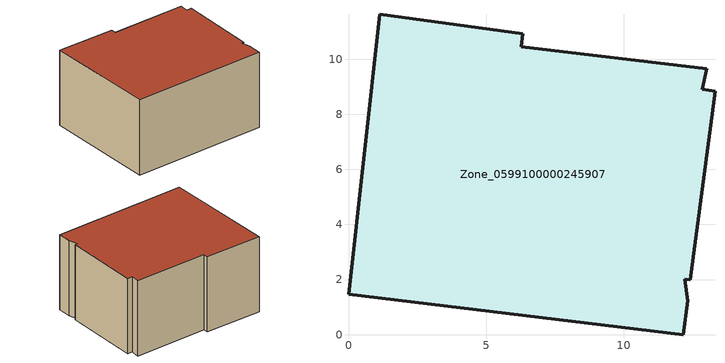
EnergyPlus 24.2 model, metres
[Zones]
Zone_0599100000245907
 floor ground (C_G): 0,1.46 1.14,11.63 6.33,10.92 6.27,10.45 13.01,9.66 12.85,8.9 13.31,8.84 12.42,1.99 12.22,2.02 12.32,1.23 12.16,0 z0
 wall outside (C_F): 1.14,11.63 0,1.46 12.16,0 12.32,1.23 12.22,2.02 12.42,1.99 13.31,8.84 12.85,8.9 13.01,9.66 6.27,10.45 6.33,10.92 1.14,11.63 z0:6.98
 roof outside (C_R): 12.32,1.23 12.22,2.02 12.42,1.99 13.31,8.84 12.85,8.9 13.01,9.66 6.27,10.45 6.33,10.92 1.14,11.63 0,1.46 12.16,0 z6.98
[BUILDING]
Pand.0599100000245907: North Axis=0; Terrain=City; Loads Convergence Tolerance Value=0.04; Temperature Convergence Tolerance Value=0.4; Solar Distribution=FullExterior; Maximum Number of Warmup Days=25; Minimum Number of Warmup Days=1
[Site:Location]
Rotterdam.The.Hague.AP_ZH_NLD Design_Conditions: Latitude=51.96; Longitude=4.45; Time Zone=1; Elevation=-4.5
[SITE:GROUNDTEMPERATURE:BUILDINGSURFACE]
18, 18, 18, 18, 18, 18, 18, 18, 18, 18, 18, 18
[MATERIAL] Thermal Absorptance=0.9; Solar Absorptance=0.7; Visible Absorptance=0.7
Name | Roughness | Thickness | Conductivity | Density | Specific Heat
G.D.1965 | MediumSmooth | 0.15 | 1 | 540 | 1210
F.D.1965 | Rough | 0.3 | 0.857143 | 1920 | 840
R.D.1965 | MediumRough | 0.2 | 0.08 | 1500 | 1000
[CONSTRUCTION]
C_G: G.D.1965
C_F: F.D.1965
C_R: R.D.1965
[ZONE]
Zone_0599100000245907: Type=1; Multiplier=1; Ceiling Height=Autocalculate; Volume=Autocalculate; Floor Area=autocalculate; Part of Total Floor Area=Yes
[ZONEINFILTRATION:DESIGNFLOWRATE]
Infil_Zone_0599100000245907: Zone or ZoneList or Space or SpaceList=Zone_0599100000245907; Schedule=AlwaysOn; Design Flow Rate Calculation Method=Flow/Area; Flow Rate per Floor Area=0.0042; Constant Term Coefficient=1; Temperature Term Coefficient=0; Velocity Term Coefficient=0; Velocity Squared Term Coefficient=0
[HVACTEMPLATE:ZONE:IDEALLOADSAIRSYSTEM]
Zone_0599100000245907: Maximum Heating Supply Air Temperature=50; Minimum Cooling Supply Air Temperature=13; Maximum Heating Supply Air Humidity Ratio=0.0156; Minimum Cooling Supply Air Humidity Ratio=0.0077; Heating Limit=NoLimit; Cooling Limit=NoLimit; Dehumidification Control Type=ConstantSensibleHeatRatio; Cooling Sensible Heat Ratio=0.7; Dehumidification Setpoint=60; Humidification Control Type=None; Humidification Setpoint=30; Outdoor Air Method=None; Outdoor Air Flow Rate per Person=0.00944; Outdoor Air Flow Rate per Zone Floor Area=0; Outdoor Air Flow Rate per Zone=0; Demand Controlled Ventilation Type=None; Outdoor Air Economizer Type=NoEconomizer; Heat Recovery Type=None; Sensible Heat Recovery Effectiveness=0.7; Latent Heat Recovery Effectiveness=0.65
[ZONECONTROL:THERMOSTAT]
ThermostatControl_Zone_0599100000245907: Zone or ZoneList=Zone_0599100000245907; Control Type Schedule=DualSetpointControlType; Control 1=Thermostat_Zone_0599100000245907; Temperature Difference Between Cutout And Setpoint=0
[THERMOSTATSETPOINT:DUALSETPOINT]
Thermostat_Zone_0599100000245907: Heating Setpoint Temperature Schedule=HeatingSetpoint_Zone_0599100000245907; Cooling Setpoint Temperature Schedule=CoolingSetpoint_Zone_0599100000245907
[SCHEDULE:COMPACT]
HeatingSetpoint_Zone_0599100000245907: Through: 12/31, For: AllDays, Until: 24:00, 21
CoolingSetpoint_Zone_0599100000245907: Through: 12/31, For: AllDays, Until: 24:00, 24
DualSetpointControlType: Through: 12/31, For: AllDays, Until: 24:00, 4
AlwaysOn: Through: 12/31, For: AllDays, Until: 24:00, 1
